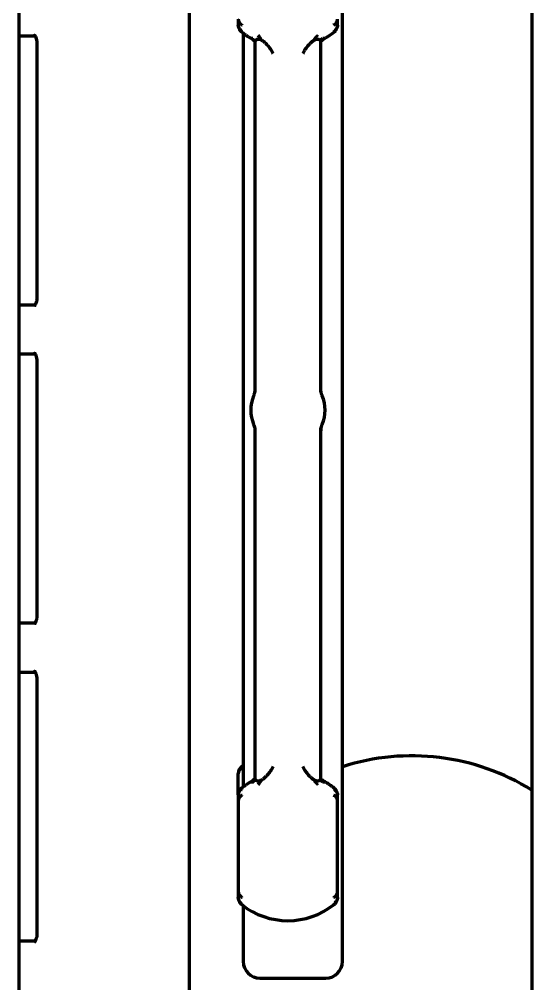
# Model space of a CAD drawing. Header units: inches. Extents: x -3077 to 7201, y 316 to 5463.
# Drawn here: x 1141.6 to 1172.6, y 2178.8 to 2237.2 of the extents above; entities that cross this region are included whole.
import ezdxf

# ---------------------------------------------------------------- set-up
doc = ezdxf.new("R2010")
doc.units = ezdxf.units.IN

msp = doc.modelspace()

# ---------------------------------------------------------------- linework, layer by layer
at = {"linetype": 'Continuous', "lineweight": 70}
for p, q in [((1172.559, 3749.156), (1172.559, 2083.956)), ((1141.559, 2109.756), (1141.559, 3747.756)), ((1161.109, 2180.156), (1161.109, 2330.768)), ((1151.856, 2130.156), (1151.856, 2268.156)), ((1142.487, 2236.156), (1141.558, 2236.156)), ((1155.055, 2236.46), (1155.012, 2236.406)), ((1155.109, 2236.33), (1155.109, 2190.732)), ((1155.561, 2236.033), (1155.559, 2236.034)), ((1155.56, 2236.034), (1155.695, 2236.037)), ((1155.657, 2235.972), (1155.639, 2235.984)), ((1159.923, 2236.037), (1160.059, 2236.034)), ((1160.606, 2236.406), (1160.563, 2236.46)), ((1142.628, 2235.656), (1142.628, 2220.406)), ((1155.809, 2235.852), (1155.809, 2214.606)), ((1159.809, 2214.781), (1159.809, 2235.852)), ((1141.558, 2219.906), (1142.525, 2219.906)), ((1142.487, 2216.906), (1141.558, 2216.906)), ((1142.628, 2216.406), (1142.628, 2201.156)), ((1159.883, 2214.404), (1159.884, 2214.402)), ((1155.735, 2212.658), (1155.734, 2212.66)), ((1155.809, 2212.28), (1155.809, 2191.21)), ((1159.809, 2191.21), (1159.809, 2212.455)), ((1141.558, 2200.656), (1142.525, 2200.656)), ((1142.487, 2197.656), (1141.558, 2197.656)), ((1142.628, 2197.156), (1142.628, 2181.906)), ((1155.009, 2191.954), (1155.109, 2192.031)), ((1154.809, 2190.246), (1154.809, 2191.539)), ((1155.012, 2190.656), (1155.055, 2190.602)), ((1160.563, 2190.602), (1160.606, 2190.656)), ((1154.809, 2189.881), (1154.809, 2184.38)), ((1160.809, 2184.38), (1160.809, 2189.881)), ((1155.055, 2183.66), (1155.012, 2183.606)), ((1155.109, 2183.531), (1155.109, 2180.156)), ((1160.606, 2183.606), (1160.563, 2183.66)), ((1141.558, 2181.406), (1142.525, 2181.406)), ((1156.109, 2179.156), (1160.109, 2179.156))]:
    msp.add_line(p, q, dxfattribs=at)
for centre, radius, start, end in [((1157.809, 2239.931), 4.5, 231.57758, 240.00162), ((1157.809, 2239.931), 4.5, 299.99836, 308.4325), ((1157.809, 2213.531), 2.25, 157.23256, 202.76743), ((1157.809, 2213.531), 2.25, 337.23259, 22.76742), ((1165.31, 2178.911), 13.695, 58.04069, 107.86287), ((1155.339, 2191.539), 0.53, 128.4745, 180), ((1157.809, 2187.131), 4.5, 119.99838, 128.43273), ((1157.809, 2187.131), 4.5, 51.57764, 60.00161), ((1157.809, 2187.131), 4.5, 231.57672, 308.43242), ((1156.109, 2180.156), 1, 180, 270), ((1160.109, 2180.156), 1, 270, 0)]:
    msp.add_arc(centre, radius, start, end, dxfattribs=at)
for centre, major_axis, ratio, start_param, end_param in [((1160.296, 2236.799), (0.312, -0.391), 0.212309, 6.282867, 6.783617), ((1154.821, 2192.313), (1.342, 0.629), 0.999709, 4.796517, 5.011621), ((1155.322, 2190.263), (-0.312, 0.391), 0.212305, 6.28287, 6.78362), ((1160.296, 2183.999), (0.312, -0.391), 0.210529, 6.282796, 6.783545)]:
    msp.add_ellipse(centre, major_axis=major_axis, ratio=ratio, start_param=start_param, end_param=end_param, dxfattribs=at)
for points, knots in [([(1154.809, 2237.18), (1154.809, 2237.177), (1154.809, 2237.172), (1154.81, 2237.163), (1154.81, 2237.155), (1154.811, 2237.147), (1154.812, 2237.139), (1154.813, 2237.131), (1154.814, 2237.123), (1154.816, 2237.116), (1154.817, 2237.108), (1154.819, 2237.101), (1154.821, 2237.094), (1154.823, 2237.087), (1154.825, 2237.08), (1154.828, 2237.074), (1154.83, 2237.067), (1154.832, 2237.061), (1154.835, 2237.055), (1154.837, 2237.049), (1154.84, 2237.043), (1154.843, 2237.038), (1154.845, 2237.032), (1154.848, 2237.027), (1154.851, 2237.022), (1154.854, 2237.017), (1154.857, 2237.012), (1154.859, 2237.007), (1154.862, 2237.003), (1154.865, 2236.998), (1154.871, 2236.99), (1154.88, 2236.977), (1154.892, 2236.961), (1154.906, 2236.946), (1154.92, 2236.931), (1154.935, 2236.917), (1154.95, 2236.904), (1154.966, 2236.891), (1154.982, 2236.879), (1154.999, 2236.868), (1155.016, 2236.858), (1155.028, 2236.851), (1155.033, 2236.848)], [0, 0, 0, 0, 0.022146, 0.043937, 0.065372, 0.086451, 0.107171, 0.127534, 0.147537, 0.167181, 0.186465, 0.205389, 0.223953, 0.242157, 0.26, 0.277483, 0.294606, 0.31137, 0.327774, 0.343819, 0.359506, 0.374834, 0.389805, 0.404419, 0.418677, 0.43258, 0.446127, 0.459321, 0.472161, 0.484649, 0.496785, 0.546297, 0.595031, 0.642992, 0.690187, 0.736623, 0.782311, 0.827262, 0.871491, 0.915012, 0.957842, 1, 1, 1, 1]), ([(1160.585, 2236.848), (1160.588, 2236.85), (1160.594, 2236.853), (1160.604, 2236.859), (1160.613, 2236.864), (1160.622, 2236.87), (1160.631, 2236.876), (1160.64, 2236.883), (1160.649, 2236.889), (1160.658, 2236.896), (1160.667, 2236.903), (1160.675, 2236.91), (1160.683, 2236.917), (1160.692, 2236.925), (1160.7, 2236.933), (1160.708, 2236.941), (1160.715, 2236.949), (1160.723, 2236.958), (1160.73, 2236.966), (1160.737, 2236.975), (1160.744, 2236.984), (1160.75, 2236.994), (1160.756, 2237.003), (1160.762, 2237.012), (1160.768, 2237.023), (1160.773, 2237.034), (1160.779, 2237.045), (1160.784, 2237.057), (1160.789, 2237.07), (1160.794, 2237.084), (1160.798, 2237.098), (1160.802, 2237.113), (1160.805, 2237.129), (1160.807, 2237.146), (1160.809, 2237.163), (1160.809, 2237.174), (1160.809, 2237.18)], [0, 0, 0, 0, 0.023051, 0.046302, 0.069757, 0.093418, 0.117289, 0.141371, 0.165669, 0.190183, 0.214918, 0.239874, 0.265054, 0.290459, 0.316093, 0.341955, 0.368048, 0.394372, 0.420929, 0.44772, 0.474745, 0.502005, 0.527594, 0.554699, 0.583327, 0.613486, 0.645182, 0.678419, 0.713201, 0.749531, 0.787411, 0.826841, 0.86782, 0.910343, 0.954406, 1, 1, 1, 1]), ([(1155.009, 2236.486), (1155.006, 2236.488), (1155, 2236.492), (1154.991, 2236.499), (1154.982, 2236.505), (1154.974, 2236.512), (1154.965, 2236.518), (1154.956, 2236.525), (1154.948, 2236.533), (1154.94, 2236.54), (1154.932, 2236.548), (1154.924, 2236.556), (1154.916, 2236.564), (1154.908, 2236.572), (1154.901, 2236.581), (1154.894, 2236.59), (1154.887, 2236.599), (1154.88, 2236.608), (1154.873, 2236.618), (1154.867, 2236.627), (1154.861, 2236.637), (1154.856, 2236.647), (1154.85, 2236.657), (1154.845, 2236.668), (1154.839, 2236.68), (1154.834, 2236.693), (1154.829, 2236.706), (1154.824, 2236.72), (1154.82, 2236.735), (1154.817, 2236.751), (1154.813, 2236.768), (1154.811, 2236.786), (1154.809, 2236.804), (1154.809, 2236.816), (1154.809, 2236.823)], [0, 0, 0, 0, 0.024358, 0.048945, 0.073764, 0.098815, 0.124101, 0.149622, 0.17538, 0.201377, 0.227613, 0.25409, 0.280809, 0.30777, 0.334974, 0.362423, 0.390117, 0.418056, 0.446241, 0.474673, 0.503351, 0.530314, 0.559139, 0.58983, 0.622392, 0.656829, 0.693144, 0.731338, 0.771415, 0.813373, 0.857214, 0.902934, 0.950531, 1, 1, 1, 1]), ([(1154.809, 2236.823), (1154.809, 2236.819), (1154.809, 2236.812), (1154.81, 2236.801), (1154.81, 2236.791), (1154.811, 2236.781), (1154.812, 2236.771), (1154.813, 2236.761), (1154.814, 2236.751), (1154.815, 2236.742), (1154.817, 2236.733), (1154.818, 2236.725), (1154.82, 2236.716), (1154.822, 2236.708), (1154.824, 2236.7), (1154.826, 2236.692), (1154.827, 2236.685), (1154.829, 2236.678), (1154.831, 2236.671), (1154.834, 2236.664), (1154.836, 2236.658), (1154.838, 2236.652), (1154.84, 2236.646), (1154.842, 2236.64), (1154.844, 2236.635), (1154.846, 2236.63), (1154.848, 2236.625), (1154.85, 2236.62), (1154.852, 2236.615), (1154.853, 2236.611), (1154.855, 2236.607), (1154.857, 2236.603), (1154.858, 2236.6), (1154.86, 2236.596), (1154.865, 2236.586), (1154.873, 2236.57), (1154.886, 2236.547), (1154.9, 2236.526), (1154.914, 2236.506), (1154.929, 2236.486), (1154.945, 2236.468), (1154.961, 2236.451), (1154.977, 2236.435), (1154.994, 2236.42), (1155.005, 2236.411), (1155.011, 2236.407)], [0, 0, 0, 0, 0.022872, 0.045257, 0.067154, 0.088562, 0.109482, 0.129912, 0.149852, 0.169301, 0.18826, 0.206728, 0.224705, 0.242191, 0.259186, 0.275689, 0.291702, 0.307223, 0.322254, 0.336793, 0.350842, 0.364401, 0.37747, 0.390049, 0.402138, 0.413738, 0.424848, 0.43547, 0.445604, 0.45525, 0.464408, 0.473078, 0.481261, 0.488957, 0.496167, 0.551431, 0.605603, 0.658683, 0.710673, 0.761578, 0.8114, 0.860146, 0.907823, 0.954438, 1, 1, 1, 1]), ([(1160.607, 2236.407), (1160.61, 2236.409), (1160.617, 2236.414), (1160.626, 2236.422), (1160.635, 2236.43), (1160.644, 2236.439), (1160.653, 2236.448), (1160.662, 2236.457), (1160.671, 2236.466), (1160.68, 2236.476), (1160.688, 2236.486), (1160.697, 2236.497), (1160.705, 2236.508), (1160.713, 2236.519), (1160.721, 2236.53), (1160.729, 2236.542), (1160.736, 2236.555), (1160.743, 2236.567), (1160.75, 2236.58), (1160.755, 2236.591), (1160.76, 2236.6), (1160.763, 2236.608), (1160.767, 2236.617), (1160.771, 2236.627), (1160.775, 2236.638), (1160.78, 2236.65), (1160.785, 2236.664), (1160.789, 2236.679), (1160.793, 2236.696), (1160.798, 2236.714), (1160.801, 2236.733), (1160.804, 2236.754), (1160.807, 2236.775), (1160.809, 2236.799), (1160.809, 2236.815), (1160.809, 2236.823)], [0, 0, 0, 0, 0.02509, 0.050514, 0.076273, 0.102369, 0.128802, 0.155575, 0.182688, 0.210142, 0.237939, 0.266079, 0.294563, 0.323392, 0.352567, 0.382087, 0.411953, 0.442166, 0.472724, 0.503629, 0.518587, 0.536124, 0.556243, 0.578949, 0.604243, 0.63213, 0.662612, 0.695692, 0.731371, 0.769651, 0.810532, 0.854011, 0.900086, 0.948752, 1, 1, 1, 1]), ([(1160.809, 2236.823), (1160.809, 2236.82), (1160.809, 2236.813), (1160.808, 2236.804), (1160.808, 2236.795), (1160.807, 2236.786), (1160.806, 2236.777), (1160.805, 2236.768), (1160.803, 2236.76), (1160.802, 2236.752), (1160.8, 2236.744), (1160.798, 2236.736), (1160.796, 2236.728), (1160.794, 2236.721), (1160.791, 2236.713), (1160.789, 2236.706), (1160.787, 2236.7), (1160.784, 2236.693), (1160.781, 2236.687), (1160.779, 2236.68), (1160.776, 2236.674), (1160.773, 2236.668), (1160.771, 2236.663), (1160.768, 2236.657), (1160.765, 2236.652), (1160.762, 2236.647), (1160.76, 2236.642), (1160.754, 2236.633), (1160.745, 2236.619), (1160.733, 2236.601), (1160.719, 2236.584), (1160.705, 2236.567), (1160.69, 2236.552), (1160.675, 2236.537), (1160.659, 2236.523), (1160.643, 2236.51), (1160.626, 2236.498), (1160.615, 2236.49), (1160.609, 2236.486)], [0, 0, 0, 0, 0.024704, 0.048961, 0.072773, 0.096137, 0.119054, 0.141523, 0.163543, 0.185114, 0.206237, 0.226911, 0.247136, 0.266912, 0.286239, 0.305117, 0.323547, 0.341529, 0.359063, 0.37615, 0.39279, 0.408983, 0.42473, 0.440032, 0.454888, 0.4693, 0.483268, 0.496793, 0.550959, 0.604257, 0.65669, 0.708261, 0.758977, 0.808844, 0.85787, 0.906065, 0.953438, 1, 1, 1, 1]), ([(1142.482, 2236.225), (1142.482, 2236.226), (1142.483, 2236.224), (1142.509, 2236.192), (1142.56, 2236.088), (1142.606, 2235.927), (1142.626, 2235.772), (1142.628, 2235.68), (1142.628, 2235.656)], [0, 0, 0, 0, 0.064595, 0.272965, 0.480399, 0.692617, 0.92171, 1, 1, 1, 1]), ([(1155.808, 2235.853), (1155.799, 2235.861), (1155.789, 2235.87), (1155.77, 2235.886), (1155.76, 2235.894), (1155.73, 2235.918), (1155.71, 2235.934), (1155.648, 2235.979), (1155.606, 2236.007), (1155.561, 2236.033)], [0, 0, 0, 0, 0.125, 0.125, 0.25, 0.25, 0.5, 0.5, 1, 1, 1, 1]), ([(1156.23, 2235.901), (1156.192, 2235.923), (1156.153, 2235.94), (1156.104, 2235.953), (1156.094, 2235.956), (1156.075, 2235.96), (1156.066, 2235.961), (1156.039, 2235.965), (1156.021, 2235.966), (1155.996, 2235.966), (1155.987, 2235.965), (1155.971, 2235.964), (1155.964, 2235.962), (1155.942, 2235.958), (1155.928, 2235.954), (1155.909, 2235.946), (1155.903, 2235.943), (1155.891, 2235.936), (1155.875, 2235.926), (1155.862, 2235.913), (1155.854, 2235.904)], [0, 0, 0, 0, 0.25, 0.25, 0.3125, 0.3125, 0.375, 0.375, 0.5, 0.5, 0.5625, 0.5625, 0.625, 0.625, 0.75, 0.75, 0.8125, 0.8125, 0.875, 1, 1, 1, 1]), ([(1159.764, 2235.904), (1159.749, 2235.922), (1159.728, 2235.937), (1159.697, 2235.951), (1159.69, 2235.953), (1159.676, 2235.958), (1159.669, 2235.959), (1159.647, 2235.964), (1159.631, 2235.966), (1159.606, 2235.966), (1159.597, 2235.966), (1159.58, 2235.965), (1159.571, 2235.964), (1159.543, 2235.96), (1159.524, 2235.956), (1159.495, 2235.948), (1159.486, 2235.945), (1159.466, 2235.938), (1159.456, 2235.934), (1159.427, 2235.922), (1159.407, 2235.912), (1159.388, 2235.901)], [0, 0, 0, 0, 0.25, 0.25, 0.3125, 0.3125, 0.375, 0.375, 0.5, 0.5, 0.5625, 0.5625, 0.625, 0.625, 0.75, 0.75, 0.8125, 0.8125, 0.875, 0.875, 1, 1, 1, 1]), ([(1155.854, 2235.904), (1155.84, 2235.887), (1155.829, 2235.874), (1155.819, 2235.863), (1155.818, 2235.861), (1155.815, 2235.858), (1155.813, 2235.856), (1155.811, 2235.854), (1155.811, 2235.853), (1155.809, 2235.852), (1155.809, 2235.852)], [0, 0, 0, 0, 0.5, 0.5, 0.625, 0.625, 0.75, 0.75, 0.875, 1, 1, 1, 1]), ([(1159.809, 2235.852), (1159.808, 2235.853), (1159.804, 2235.857), (1159.792, 2235.87), (1159.788, 2235.876), (1159.777, 2235.889), (1159.771, 2235.896), (1159.765, 2235.904)], [0, 0, 0, 0, 0.5, 0.5, 0.75, 0.75, 1, 1, 1, 1]), ([(1142.628, 2220.406), (1142.627, 2220.33), (1142.617, 2220.188), (1142.571, 2220.004), (1142.516, 2219.881), (1142.486, 2219.84), (1142.481, 2219.836), (1142.481, 2219.836)], [0, 0, 0, 0, 0.239269, 0.485113, 0.691034, 0.916821, 1, 1, 1, 1]), ([(1142.482, 2216.975), (1142.482, 2216.976), (1142.483, 2216.974), (1142.509, 2216.942), (1142.56, 2216.838), (1142.606, 2216.677), (1142.626, 2216.522), (1142.628, 2216.43), (1142.628, 2216.406)], [0, 0, 0, 0, 0.064595, 0.272965, 0.480399, 0.692617, 0.92171, 1, 1, 1, 1]), ([(1155.805, 2214.781), (1155.807, 2214.75), (1155.807, 2214.673), (1155.788, 2214.566), (1155.763, 2214.476), (1155.745, 2214.427), (1155.736, 2214.405), (1155.734, 2214.4), (1155.733, 2214.398), (1155.732, 2214.397), (1155.732, 2214.396), (1155.732, 2214.395), (1155.732, 2214.396), (1155.734, 2214.4), (1155.735, 2214.402)], [0, 0, 0, 0, 0.19515, 0.471223, 0.661372, 0.766871, 0.796207, 0.803852, 0.809156, 0.815293, 0.825547, 0.848804, 0.924385, 1, 1, 1, 1]), ([(1159.883, 2214.404), (1159.882, 2214.405), (1159.871, 2214.433), (1159.833, 2214.544), (1159.803, 2214.67), (1159.812, 2214.766), (1159.813, 2214.781)], [0, 0, 0, 0, 0.009262, 0.246774, 0.884162, 1, 1, 1, 1]), ([(1155.735, 2212.657), (1155.736, 2212.656), (1155.748, 2212.627), (1155.792, 2212.501), (1155.808, 2212.377), (1155.807, 2212.28)], [0, 0, 0, 0, 0.009299, 0.261296, 1, 1, 1, 1]), ([(1159.813, 2212.28), (1159.811, 2212.312), (1159.811, 2212.388), (1159.83, 2212.494), (1159.855, 2212.585), (1159.873, 2212.634), (1159.882, 2212.656), (1159.885, 2212.662), (1159.885, 2212.664), (1159.886, 2212.665), (1159.886, 2212.666), (1159.886, 2212.666), (1159.886, 2212.665), (1159.884, 2212.662), (1159.883, 2212.659)], [0, 0, 0, 0, 0.192641, 0.46939, 0.660242, 0.766372, 0.796104, 0.80381, 0.809134, 0.815266, 0.825483, 0.848577, 0.923342, 1, 1, 1, 1]), ([(1142.628, 2201.156), (1142.627, 2201.08), (1142.617, 2200.938), (1142.571, 2200.754), (1142.516, 2200.631), (1142.486, 2200.59), (1142.481, 2200.586), (1142.481, 2200.586)], [0, 0, 0, 0, 0.239269, 0.485113, 0.691034, 0.916821, 1, 1, 1, 1]), ([(1142.482, 2197.725), (1142.482, 2197.726), (1142.483, 2197.724), (1142.509, 2197.692), (1142.56, 2197.588), (1142.606, 2197.427), (1142.626, 2197.272), (1142.628, 2197.18), (1142.628, 2197.156)], [0, 0, 0, 0, 0.064595, 0.272965, 0.480399, 0.692617, 0.92171, 1, 1, 1, 1]), ([(1155.009, 2191.875), (1155.006, 2191.873), (1155, 2191.869), (1154.991, 2191.863), (1154.982, 2191.857), (1154.974, 2191.85), (1154.965, 2191.843), (1154.956, 2191.836), (1154.948, 2191.829), (1154.94, 2191.821), (1154.932, 2191.814), (1154.924, 2191.806), (1154.916, 2191.798), (1154.908, 2191.789), (1154.901, 2191.781), (1154.894, 2191.772), (1154.887, 2191.763), (1154.88, 2191.753), (1154.873, 2191.744), (1154.867, 2191.734), (1154.861, 2191.724), (1154.856, 2191.715), (1154.85, 2191.704), (1154.845, 2191.693), (1154.839, 2191.682), (1154.834, 2191.669), (1154.829, 2191.656), (1154.824, 2191.641), (1154.82, 2191.626), (1154.817, 2191.61), (1154.813, 2191.594), (1154.811, 2191.576), (1154.809, 2191.558), (1154.809, 2191.545), (1154.809, 2191.539)], [0, 0, 0, 0, 0.024355, 0.04894, 0.073756, 0.098805, 0.124087, 0.149606, 0.175361, 0.201355, 0.227588, 0.254061, 0.280776, 0.307734, 0.334935, 0.36238, 0.39007, 0.418005, 0.446186, 0.474613, 0.503287, 0.530252, 0.559079, 0.589773, 0.622339, 0.65678, 0.693098, 0.731298, 0.77138, 0.813344, 0.857191, 0.902919, 0.950523, 1, 1, 1, 1]), ([(1155.559, 2191.028), (1155.559, 2191.028), (1155.559, 2191.028), (1155.559, 2191.028), (1155.56, 2191.028), (1155.561, 2191.028), (1155.566, 2191.028), (1155.574, 2191.028), (1155.586, 2191.028), (1155.602, 2191.028), (1155.624, 2191.027), (1155.654, 2191.026), (1155.68, 2191.025), (1155.695, 2191.025), (1155.695, 2191.025), (1155.695, 2191.025)], [0, 0, 0, 0, 0.000001, 0.000001, 0.000001, 0.125, 0.25, 0.375, 0.5, 0.625, 0.749999, 0.874999, 0.999999, 0.999999, 1, 1, 1, 1]), ([(1155.854, 2191.158), (1155.869, 2191.139), (1155.89, 2191.124), (1155.921, 2191.111), (1155.928, 2191.108), (1155.942, 2191.104), (1155.949, 2191.102), (1155.971, 2191.098), (1155.987, 2191.096), (1156.012, 2191.096), (1156.021, 2191.096), (1156.038, 2191.097), (1156.047, 2191.098), (1156.075, 2191.101), (1156.094, 2191.105), (1156.123, 2191.114), (1156.132, 2191.117), (1156.152, 2191.123), (1156.162, 2191.127), (1156.191, 2191.14), (1156.211, 2191.149), (1156.23, 2191.16)], [0, 0, 0, 0, 0.25, 0.25, 0.3125, 0.3125, 0.375, 0.375, 0.5, 0.5, 0.5625, 0.5625, 0.625, 0.625, 0.75, 0.75, 0.8125, 0.8125, 0.875, 0.875, 1, 1, 1, 1]), ([(1159.388, 2191.16), (1159.426, 2191.138), (1159.465, 2191.122), (1159.514, 2191.108), (1159.524, 2191.106), (1159.543, 2191.102), (1159.552, 2191.1), (1159.579, 2191.097), (1159.597, 2191.095), (1159.622, 2191.096), (1159.631, 2191.096), (1159.647, 2191.098), (1159.654, 2191.099), (1159.676, 2191.104), (1159.69, 2191.108), (1159.709, 2191.116), (1159.715, 2191.119), (1159.727, 2191.125), (1159.743, 2191.136), (1159.757, 2191.148), (1159.764, 2191.158)], [0, 0, 0, 0, 0.25, 0.25, 0.3125, 0.3125, 0.375, 0.375, 0.5, 0.5, 0.5625, 0.5625, 0.625, 0.625, 0.75, 0.75, 0.8125, 0.8125, 0.875, 1, 1, 1, 1]), ([(1159.764, 2191.158), (1159.77, 2191.165), (1159.781, 2191.177), (1159.792, 2191.191), (1159.8, 2191.2), (1159.805, 2191.206), (1159.808, 2191.209), (1159.809, 2191.209), (1159.809, 2191.209)], [0, 0, 0, 0, 0.166664, 0.333327, 0.499991, 0.666654, 0.833318, 1, 1, 1, 1]), ([(1159.923, 2191.025), (1159.935, 2191.025), (1159.957, 2191.026), (1159.983, 2191.027), (1160.005, 2191.028), (1160.022, 2191.028), (1160.035, 2191.028), (1160.045, 2191.028), (1160.052, 2191.028), (1160.057, 2191.028), (1160.059, 2191.028), (1160.059, 2191.028)], [0, 0, 0, 0, 0.111111, 0.222222, 0.333333, 0.444444, 0.555555, 0.666666, 0.777777, 0.888888, 1, 1, 1, 1]), ([(1160.059, 2191.028), (1160.058, 2191.028), (1160.058, 2191.029), (1160.057, 2191.029), (1160.057, 2191.029)], [0, 0, 0, 0, 0.799483, 1, 1, 1, 1]), ([(1155.011, 2190.655), (1155.008, 2190.652), (1155.001, 2190.647), (1154.992, 2190.64), (1154.983, 2190.631), (1154.974, 2190.623), (1154.965, 2190.614), (1154.956, 2190.605), (1154.947, 2190.595), (1154.938, 2190.585), (1154.93, 2190.575), (1154.921, 2190.565), (1154.913, 2190.554), (1154.905, 2190.543), (1154.897, 2190.531), (1154.89, 2190.519), (1154.882, 2190.507), (1154.875, 2190.494), (1154.868, 2190.482), (1154.863, 2190.471), (1154.858, 2190.462), (1154.855, 2190.454), (1154.851, 2190.445), (1154.847, 2190.435), (1154.843, 2190.424), (1154.838, 2190.411), (1154.833, 2190.397), (1154.829, 2190.382), (1154.825, 2190.366), (1154.82, 2190.348), (1154.817, 2190.329), (1154.814, 2190.308), (1154.811, 2190.286), (1154.81, 2190.263), (1154.809, 2190.247), (1154.809, 2190.239)], [0, 0, 0, 0, 0.025091, 0.050515, 0.076274, 0.10237, 0.128804, 0.155576, 0.182689, 0.210144, 0.237941, 0.266081, 0.294566, 0.323395, 0.352569, 0.38209, 0.411956, 0.442168, 0.472727, 0.503632, 0.518597, 0.53614, 0.556264, 0.578973, 0.60427, 0.632159, 0.662642, 0.695721, 0.7314, 0.769678, 0.810555, 0.85403, 0.9001, 0.948759, 1, 1, 1, 1]), ([(1154.809, 2190.239), (1154.809, 2190.242), (1154.809, 2190.248), (1154.81, 2190.258), (1154.81, 2190.267), (1154.811, 2190.276), (1154.812, 2190.285), (1154.813, 2190.293), (1154.815, 2190.302), (1154.817, 2190.31), (1154.818, 2190.318), (1154.82, 2190.326), (1154.822, 2190.334), (1154.824, 2190.341), (1154.827, 2190.348), (1154.829, 2190.355), (1154.831, 2190.362), (1154.834, 2190.369), (1154.837, 2190.375), (1154.839, 2190.381), (1154.842, 2190.387), (1154.845, 2190.393), (1154.847, 2190.399), (1154.85, 2190.404), (1154.853, 2190.41), (1154.856, 2190.415), (1154.858, 2190.42), (1154.864, 2190.429), (1154.873, 2190.443), (1154.885, 2190.461), (1154.899, 2190.478), (1154.913, 2190.494), (1154.928, 2190.51), (1154.943, 2190.524), (1154.959, 2190.538), (1154.975, 2190.551), (1154.992, 2190.564), (1155.003, 2190.571), (1155.009, 2190.575)], [0, 0, 0, 0, 0.024704, 0.048963, 0.072775, 0.09614, 0.119058, 0.141527, 0.163547, 0.185119, 0.206242, 0.226916, 0.247141, 0.266917, 0.286244, 0.305122, 0.323552, 0.341533, 0.359067, 0.376153, 0.392792, 0.408985, 0.424731, 0.440032, 0.454887, 0.469298, 0.483266, 0.496789, 0.550956, 0.604254, 0.656687, 0.708259, 0.758975, 0.808843, 0.857869, 0.906064, 0.953438, 1, 1, 1, 1]), ([(1160.809, 2190.239), (1160.809, 2190.242), (1160.809, 2190.25), (1160.808, 2190.26), (1160.808, 2190.271), (1160.807, 2190.281), (1160.806, 2190.291), (1160.805, 2190.301), (1160.804, 2190.31), (1160.803, 2190.319), (1160.801, 2190.328), (1160.8, 2190.337), (1160.798, 2190.345), (1160.796, 2190.354), (1160.794, 2190.362), (1160.793, 2190.369), (1160.791, 2190.377), (1160.789, 2190.384), (1160.787, 2190.391), (1160.785, 2190.397), (1160.782, 2190.404), (1160.78, 2190.41), (1160.778, 2190.416), (1160.776, 2190.421), (1160.774, 2190.427), (1160.772, 2190.432), (1160.77, 2190.437), (1160.768, 2190.442), (1160.767, 2190.446), (1160.765, 2190.45), (1160.763, 2190.454), (1160.761, 2190.458), (1160.76, 2190.462), (1160.758, 2190.465), (1160.753, 2190.475), (1160.745, 2190.492), (1160.732, 2190.514), (1160.718, 2190.536), (1160.704, 2190.556), (1160.689, 2190.575), (1160.673, 2190.593), (1160.657, 2190.61), (1160.641, 2190.626), (1160.624, 2190.641), (1160.613, 2190.65), (1160.607, 2190.655)], [0, 0, 0, 0, 0.022864, 0.045242, 0.067133, 0.088535, 0.109449, 0.129874, 0.149809, 0.169254, 0.188209, 0.206674, 0.224648, 0.242132, 0.259125, 0.275627, 0.291638, 0.307159, 0.322189, 0.336729, 0.350779, 0.364339, 0.37741, 0.389991, 0.402083, 0.413686, 0.4248, 0.435426, 0.445564, 0.455215, 0.464378, 0.473054, 0.481244, 0.488947, 0.496164, 0.551428, 0.605599, 0.65868, 0.71067, 0.761575, 0.811398, 0.860144, 0.907821, 0.954437, 1, 1, 1, 1]), ([(1160.609, 2190.575), (1160.612, 2190.573), (1160.618, 2190.569), (1160.627, 2190.563), (1160.636, 2190.557), (1160.644, 2190.55), (1160.653, 2190.543), (1160.662, 2190.536), (1160.67, 2190.529), (1160.678, 2190.521), (1160.686, 2190.514), (1160.694, 2190.506), (1160.702, 2190.498), (1160.71, 2190.489), (1160.717, 2190.481), (1160.724, 2190.472), (1160.731, 2190.463), (1160.738, 2190.453), (1160.745, 2190.444), (1160.751, 2190.434), (1160.757, 2190.424), (1160.762, 2190.415), (1160.768, 2190.404), (1160.773, 2190.393), (1160.779, 2190.382), (1160.784, 2190.369), (1160.789, 2190.356), (1160.794, 2190.341), (1160.798, 2190.326), (1160.802, 2190.31), (1160.805, 2190.294), (1160.807, 2190.276), (1160.809, 2190.258), (1160.809, 2190.245), (1160.809, 2190.239)], [0, 0, 0, 0, 0.024357, 0.048944, 0.073762, 0.098813, 0.124098, 0.149619, 0.175376, 0.201373, 0.227608, 0.254085, 0.280803, 0.307763, 0.334968, 0.362416, 0.39011, 0.418048, 0.446233, 0.474664, 0.503342, 0.530297, 0.559114, 0.5898, 0.622358, 0.656793, 0.693106, 0.731302, 0.77138, 0.813343, 0.857189, 0.902916, 0.950521, 1, 1, 1, 1]), ([(1155.033, 2190.214), (1155.03, 2190.212), (1155.024, 2190.208), (1155.014, 2190.203), (1155.005, 2190.197), (1154.996, 2190.191), (1154.987, 2190.185), (1154.978, 2190.179), (1154.969, 2190.172), (1154.96, 2190.166), (1154.951, 2190.159), (1154.943, 2190.151), (1154.934, 2190.144), (1154.926, 2190.136), (1154.918, 2190.128), (1154.91, 2190.12), (1154.903, 2190.112), (1154.895, 2190.104), (1154.888, 2190.095), (1154.881, 2190.086), (1154.874, 2190.077), (1154.868, 2190.068), (1154.862, 2190.058), (1154.856, 2190.049), (1154.85, 2190.039), (1154.845, 2190.028), (1154.839, 2190.016), (1154.834, 2190.004), (1154.829, 2189.991), (1154.824, 2189.977), (1154.82, 2189.963), (1154.816, 2189.948), (1154.813, 2189.932), (1154.811, 2189.916), (1154.809, 2189.899), (1154.809, 2189.887), (1154.809, 2189.881)], [0, 0, 0, 0, 0.023097, 0.046394, 0.069896, 0.093606, 0.117525, 0.141657, 0.166005, 0.190571, 0.215358, 0.240367, 0.265601, 0.291061, 0.31675, 0.342669, 0.36882, 0.395202, 0.421819, 0.44867, 0.475756, 0.503078, 0.528611, 0.555658, 0.584225, 0.614319, 0.645946, 0.679112, 0.713819, 0.750071, 0.78787, 0.827215, 0.868105, 0.910537, 0.954504, 1, 1, 1, 1]), ([(1160.809, 2189.881), (1160.809, 2189.884), (1160.809, 2189.89), (1160.809, 2189.898), (1160.808, 2189.907), (1160.807, 2189.915), (1160.806, 2189.923), (1160.805, 2189.931), (1160.804, 2189.938), (1160.802, 2189.946), (1160.801, 2189.953), (1160.799, 2189.961), (1160.797, 2189.968), (1160.795, 2189.975), (1160.793, 2189.981), (1160.79, 2189.988), (1160.788, 2189.994), (1160.786, 2190.001), (1160.783, 2190.007), (1160.781, 2190.013), (1160.778, 2190.018), (1160.775, 2190.024), (1160.773, 2190.03), (1160.77, 2190.035), (1160.767, 2190.04), (1160.764, 2190.045), (1160.761, 2190.05), (1160.759, 2190.054), (1160.756, 2190.059), (1160.753, 2190.063), (1160.747, 2190.072), (1160.738, 2190.084), (1160.726, 2190.101), (1160.712, 2190.116), (1160.698, 2190.131), (1160.683, 2190.145), (1160.668, 2190.158), (1160.652, 2190.171), (1160.636, 2190.182), (1160.619, 2190.193), (1160.602, 2190.204), (1160.59, 2190.21), (1160.585, 2190.214)], [0, 0, 0, 0, 0.022174, 0.043992, 0.065454, 0.086559, 0.107306, 0.127694, 0.147722, 0.167391, 0.186699, 0.205647, 0.224234, 0.24246, 0.260326, 0.277831, 0.294976, 0.31176, 0.328185, 0.34425, 0.359956, 0.375304, 0.390294, 0.404926, 0.419202, 0.433122, 0.446686, 0.459896, 0.472753, 0.485256, 0.497408, 0.546852, 0.59552, 0.643418, 0.690552, 0.736929, 0.782561, 0.827458, 0.871635, 0.915106, 0.957888, 1, 1, 1, 1]), ([(1154.809, 2184.38), (1154.809, 2184.377), (1154.809, 2184.372), (1154.81, 2184.363), (1154.81, 2184.355), (1154.811, 2184.347), (1154.812, 2184.339), (1154.813, 2184.331), (1154.814, 2184.323), (1154.816, 2184.316), (1154.817, 2184.308), (1154.819, 2184.301), (1154.821, 2184.294), (1154.823, 2184.287), (1154.825, 2184.28), (1154.828, 2184.274), (1154.83, 2184.267), (1154.832, 2184.261), (1154.835, 2184.255), (1154.837, 2184.249), (1154.84, 2184.243), (1154.843, 2184.238), (1154.845, 2184.232), (1154.848, 2184.227), (1154.851, 2184.222), (1154.854, 2184.217), (1154.857, 2184.212), (1154.859, 2184.207), (1154.862, 2184.203), (1154.865, 2184.198), (1154.871, 2184.19), (1154.88, 2184.177), (1154.892, 2184.161), (1154.906, 2184.146), (1154.92, 2184.131), (1154.935, 2184.117), (1154.95, 2184.104), (1154.966, 2184.091), (1154.982, 2184.079), (1154.999, 2184.068), (1155.016, 2184.058), (1155.028, 2184.051), (1155.033, 2184.048)], [0, 0, 0, 0, 0.022145, 0.043935, 0.06537, 0.086447, 0.107168, 0.127529, 0.147532, 0.167176, 0.186459, 0.205383, 0.223947, 0.24215, 0.259994, 0.277477, 0.2946, 0.311363, 0.327768, 0.343813, 0.3595, 0.374829, 0.3898, 0.404415, 0.418673, 0.432576, 0.446124, 0.459319, 0.47216, 0.484648, 0.496786, 0.546298, 0.595032, 0.642994, 0.690188, 0.736624, 0.782312, 0.827264, 0.871492, 0.915013, 0.957843, 1, 1, 1, 1]), ([(1155.009, 2183.686), (1155.006, 2183.688), (1155, 2183.692), (1154.991, 2183.699), (1154.982, 2183.705), (1154.974, 2183.712), (1154.965, 2183.718), (1154.956, 2183.725), (1154.948, 2183.733), (1154.94, 2183.74), (1154.932, 2183.748), (1154.924, 2183.756), (1154.916, 2183.764), (1154.908, 2183.772), (1154.901, 2183.781), (1154.894, 2183.79), (1154.887, 2183.799), (1154.88, 2183.808), (1154.873, 2183.818), (1154.867, 2183.827), (1154.861, 2183.837), (1154.856, 2183.847), (1154.85, 2183.857), (1154.845, 2183.868), (1154.839, 2183.88), (1154.834, 2183.892), (1154.829, 2183.906), (1154.824, 2183.92), (1154.82, 2183.935), (1154.817, 2183.951), (1154.813, 2183.968), (1154.811, 2183.986), (1154.809, 2184.004), (1154.809, 2184.016), (1154.809, 2184.023)], [0, 0, 0, 0, 0.024355, 0.04894, 0.073756, 0.098805, 0.124087, 0.149606, 0.175361, 0.201354, 0.227587, 0.254061, 0.280776, 0.307733, 0.334934, 0.362379, 0.390069, 0.418004, 0.446185, 0.474612, 0.503286, 0.530249, 0.559075, 0.589768, 0.622333, 0.656773, 0.693092, 0.731292, 0.771374, 0.813339, 0.857187, 0.902916, 0.950522, 1, 1, 1, 1]), ([(1154.809, 2184.023), (1154.809, 2184.019), (1154.809, 2184.012), (1154.81, 2184.001), (1154.81, 2183.991), (1154.811, 2183.981), (1154.812, 2183.971), (1154.813, 2183.961), (1154.814, 2183.951), (1154.815, 2183.942), (1154.817, 2183.933), (1154.818, 2183.925), (1154.82, 2183.916), (1154.822, 2183.908), (1154.824, 2183.9), (1154.826, 2183.892), (1154.827, 2183.885), (1154.829, 2183.878), (1154.831, 2183.871), (1154.834, 2183.864), (1154.836, 2183.858), (1154.838, 2183.852), (1154.84, 2183.846), (1154.842, 2183.84), (1154.844, 2183.835), (1154.846, 2183.83), (1154.848, 2183.825), (1154.85, 2183.82), (1154.852, 2183.815), (1154.853, 2183.811), (1154.855, 2183.807), (1154.857, 2183.803), (1154.858, 2183.8), (1154.86, 2183.796), (1154.865, 2183.786), (1154.873, 2183.77), (1154.886, 2183.747), (1154.9, 2183.726), (1154.914, 2183.706), (1154.929, 2183.686), (1154.945, 2183.668), (1154.961, 2183.651), (1154.977, 2183.635), (1154.994, 2183.62), (1155.005, 2183.611), (1155.011, 2183.607)], [0, 0, 0, 0, 0.022869, 0.045252, 0.067147, 0.088554, 0.109471, 0.1299, 0.149838, 0.169286, 0.188244, 0.206711, 0.224687, 0.242172, 0.259166, 0.275669, 0.291681, 0.307203, 0.322233, 0.336773, 0.350822, 0.364382, 0.377451, 0.39003, 0.40212, 0.413721, 0.424833, 0.435457, 0.445592, 0.455239, 0.464399, 0.473071, 0.481256, 0.488955, 0.496167, 0.551431, 0.605603, 0.658683, 0.710673, 0.761578, 0.8114, 0.860146, 0.907823, 0.954438, 1, 1, 1, 1]), ([(1160.585, 2184.048), (1160.588, 2184.05), (1160.594, 2184.053), (1160.604, 2184.059), (1160.613, 2184.064), (1160.622, 2184.07), (1160.631, 2184.076), (1160.64, 2184.083), (1160.649, 2184.089), (1160.658, 2184.096), (1160.667, 2184.103), (1160.675, 2184.11), (1160.683, 2184.117), (1160.692, 2184.125), (1160.7, 2184.133), (1160.708, 2184.141), (1160.715, 2184.149), (1160.723, 2184.158), (1160.73, 2184.166), (1160.737, 2184.175), (1160.744, 2184.184), (1160.75, 2184.194), (1160.756, 2184.203), (1160.762, 2184.212), (1160.768, 2184.223), (1160.773, 2184.234), (1160.779, 2184.245), (1160.784, 2184.257), (1160.789, 2184.27), (1160.794, 2184.284), (1160.798, 2184.298), (1160.802, 2184.313), (1160.805, 2184.329), (1160.807, 2184.346), (1160.809, 2184.363), (1160.809, 2184.374), (1160.809, 2184.38)], [0, 0, 0, 0, 0.023052, 0.046304, 0.069759, 0.093421, 0.117291, 0.141374, 0.165672, 0.190187, 0.214921, 0.239878, 0.265057, 0.290463, 0.316096, 0.341958, 0.368051, 0.394375, 0.420932, 0.447722, 0.474747, 0.502006, 0.527591, 0.554693, 0.58332, 0.613477, 0.645171, 0.678407, 0.713189, 0.74952, 0.787401, 0.826832, 0.867812, 0.910338, 0.954403, 1, 1, 1, 1]), ([(1160.607, 2183.607), (1160.61, 2183.609), (1160.617, 2183.614), (1160.626, 2183.622), (1160.635, 2183.63), (1160.644, 2183.639), (1160.653, 2183.648), (1160.662, 2183.657), (1160.671, 2183.666), (1160.68, 2183.676), (1160.688, 2183.686), (1160.697, 2183.697), (1160.705, 2183.708), (1160.713, 2183.719), (1160.721, 2183.731), (1160.729, 2183.742), (1160.736, 2183.755), (1160.743, 2183.767), (1160.75, 2183.78), (1160.755, 2183.791), (1160.76, 2183.801), (1160.764, 2183.809), (1160.768, 2183.818), (1160.772, 2183.829), (1160.776, 2183.84), (1160.781, 2183.853), (1160.785, 2183.867), (1160.79, 2183.882), (1160.794, 2183.899), (1160.798, 2183.916), (1160.802, 2183.935), (1160.805, 2183.955), (1160.807, 2183.977), (1160.809, 2183.999), (1160.809, 2184.015), (1160.809, 2184.023)], [0, 0, 0, 0, 0.025171, 0.050666, 0.076486, 0.102633, 0.129109, 0.155914, 0.18305, 0.210518, 0.238318, 0.266453, 0.294923, 0.323728, 0.352869, 0.382347, 0.412161, 0.442313, 0.472802, 0.503628, 0.520185, 0.539093, 0.560356, 0.583976, 0.609957, 0.638303, 0.669015, 0.702096, 0.737547, 0.77537, 0.815564, 0.858128, 0.903059, 0.950352, 1, 1, 1, 1]), ([(1160.809, 2184.023), (1160.809, 2184.02), (1160.809, 2184.013), (1160.808, 2184.004), (1160.808, 2183.994), (1160.807, 2183.985), (1160.806, 2183.976), (1160.805, 2183.968), (1160.803, 2183.959), (1160.801, 2183.951), (1160.8, 2183.943), (1160.798, 2183.935), (1160.796, 2183.927), (1160.793, 2183.92), (1160.791, 2183.913), (1160.789, 2183.906), (1160.786, 2183.899), (1160.784, 2183.892), (1160.781, 2183.886), (1160.779, 2183.88), (1160.776, 2183.874), (1160.773, 2183.868), (1160.77, 2183.862), (1160.768, 2183.857), (1160.765, 2183.852), (1160.762, 2183.847), (1160.76, 2183.842), (1160.754, 2183.832), (1160.745, 2183.819), (1160.733, 2183.801), (1160.719, 2183.784), (1160.705, 2183.767), (1160.69, 2183.752), (1160.675, 2183.737), (1160.659, 2183.723), (1160.643, 2183.71), (1160.626, 2183.698), (1160.615, 2183.69), (1160.609, 2183.686)], [0, 0, 0, 0, 0.024974, 0.049481, 0.073519, 0.097088, 0.120187, 0.142817, 0.164975, 0.186663, 0.20788, 0.228626, 0.248901, 0.268705, 0.288038, 0.3069, 0.325291, 0.343212, 0.360664, 0.377645, 0.394158, 0.410202, 0.425778, 0.440886, 0.455527, 0.469702, 0.48341, 0.496654, 0.550925, 0.604309, 0.656807, 0.708425, 0.759166, 0.809038, 0.858048, 0.906205, 0.953519, 1, 1, 1, 1]), ([(1142.628, 2181.906), (1142.627, 2181.83), (1142.617, 2181.688), (1142.571, 2181.504), (1142.516, 2181.381), (1142.486, 2181.34), (1142.481, 2181.336), (1142.481, 2181.336)], [0, 0, 0, 0, 0.239269, 0.485113, 0.691034, 0.916821, 1, 1, 1, 1])]:
    msp.add_open_spline(points, degree=3, knots=knots, dxfattribs=at)
for points in [[(1154.809, 2237.18), (1154.809, 2237.059), (1154.809, 2236.94), (1154.809, 2236.823)], [(1160.809, 2236.823), (1160.809, 2236.94), (1160.809, 2237.059), (1160.809, 2237.18)], [(1156.23, 2235.902), (1156.167, 2236.011), (1156.094, 2236.11), (1156.014, 2236.195)], [(1159.764, 2235.904), (1159.815, 2235.952), (1159.868, 2235.996), (1159.923, 2236.037)], [(1159.809, 2235.852), (1159.886, 2235.921), (1159.97, 2235.982), (1160.059, 2236.033)], [(1156.409, 2235.775), (1156.396, 2235.788), (1156.368, 2235.812), (1156.324, 2235.845), (1156.278, 2235.875), (1156.246, 2235.893), (1156.231, 2235.902)], [(1156.909, 2235.1), (1156.899, 2235.124), (1156.876, 2235.175), (1156.834, 2235.256), (1156.781, 2235.345), (1156.714, 2235.441), (1156.631, 2235.546), (1156.532, 2235.656), (1156.452, 2235.735), (1156.409, 2235.775)], [(1159.209, 2235.775), (1159.166, 2235.735), (1159.086, 2235.656), (1158.987, 2235.546), (1158.904, 2235.441), (1158.837, 2235.345), (1158.784, 2235.256), (1158.742, 2235.175), (1158.719, 2235.124), (1158.709, 2235.1)], [(1159.388, 2235.902), (1159.372, 2235.893), (1159.34, 2235.875), (1159.294, 2235.845), (1159.25, 2235.812), (1159.222, 2235.788), (1159.209, 2235.775)], [(1156.409, 2191.286), (1156.452, 2191.327), (1156.532, 2191.406), (1156.631, 2191.516), (1156.714, 2191.621), (1156.781, 2191.717), (1156.834, 2191.806), (1156.876, 2191.887), (1156.899, 2191.938), (1156.909, 2191.962)], [(1158.709, 2191.962), (1158.719, 2191.938), (1158.742, 2191.887), (1158.784, 2191.806), (1158.837, 2191.717), (1158.904, 2191.621), (1158.987, 2191.516), (1159.086, 2191.406), (1159.166, 2191.327), (1159.209, 2191.286)], [(1155.559, 2191.028), (1155.648, 2191.08), (1155.732, 2191.14), (1155.809, 2191.209)], [(1155.809, 2191.209), (1155.809, 2191.209), (1155.81, 2191.209), (1155.813, 2191.206), (1155.818, 2191.2), (1155.826, 2191.191), (1155.838, 2191.177), (1155.848, 2191.165), (1155.854, 2191.158)], [(1156.014, 2190.867), (1156.094, 2190.951), (1156.167, 2191.05), (1156.23, 2191.16)], [(1156.231, 2191.16), (1156.246, 2191.169), (1156.278, 2191.187), (1156.324, 2191.217), (1156.368, 2191.25), (1156.396, 2191.274), (1156.409, 2191.286)], [(1159.209, 2191.286), (1159.222, 2191.274), (1159.25, 2191.25), (1159.294, 2191.217), (1159.34, 2191.187), (1159.372, 2191.169), (1159.388, 2191.16)], [(1159.923, 2191.025), (1159.868, 2191.065), (1159.815, 2191.11), (1159.764, 2191.158)], [(1154.809, 2190.239), (1154.809, 2190.122), (1154.809, 2190.003), (1154.809, 2189.881)], [(1160.809, 2189.881), (1160.809, 2190.003), (1160.809, 2190.122), (1160.809, 2190.239)], [(1154.809, 2184.38), (1154.809, 2184.259), (1154.809, 2184.14), (1154.809, 2184.023)], [(1160.809, 2184.023), (1160.809, 2184.14), (1160.809, 2184.259), (1160.809, 2184.38)]]:
    msp.add_open_spline(points, degree=3, dxfattribs=at)
for points, weights in [([(1159.388, 2235.902), (1159.452, 2236.013), (1159.524, 2236.111), (1159.604, 2236.195)], [1.00780933292, 1.0160350794, 1.03075909906, 1.05198139191]), ([(1155.695, 2191.025), (1155.75, 2191.066), (1155.803, 2191.11), (1155.854, 2191.158)], [1.00266264298, 1.00023799031, 0.999469288309, 1.00035653698]), ([(1159.604, 2190.867), (1159.524, 2190.951), (1159.452, 2191.049), (1159.388, 2191.16)], [1.0519813924, 1.03075909864, 1.01603507857, 1.00780933218]), ([(1160.059, 2191.028), (1159.969, 2191.08), (1159.886, 2191.14), (1159.809, 2191.209)], [1.00266270954, 0.999112430153, 0.999112430153, 1.00266270954])]:
    msp.add_rational_spline(points, weights, degree=3, dxfattribs=at)

doc.saveas('drawing.dxf')
